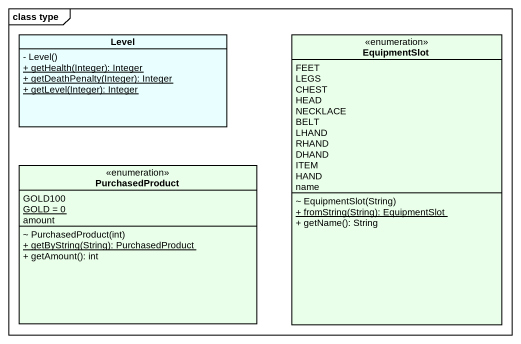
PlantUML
@startuml
mainframe class type
hide circle
hide empty members
skinparam classAttributeIconSize 0
class Level #E9FFFF {
  - Level()
  {static} + getHealth(Integer): Integer
  {static} + getDeathPenalty(Integer): Integer
  {static} + getLevel(Integer): Integer
}
enum EquipmentSlot #E9FFE9 {
  FEET
  LEGS
  CHEST
  HEAD
  NECKLACE
  BELT
  LHAND
  RHAND
  DHAND
  ITEM
  HAND
  name
  ~ EquipmentSlot(String)
  {static} + fromString(String): EquipmentSlot
  + getName(): String
}
enum PurchasedProduct #E9FFE9 {
  GOLD100
  {static} GOLD = 0
  amount
  ~ PurchasedProduct(int)
  {static} + getByString(String): PurchasedProduct
  + getAmount(): int
}
@enduml
